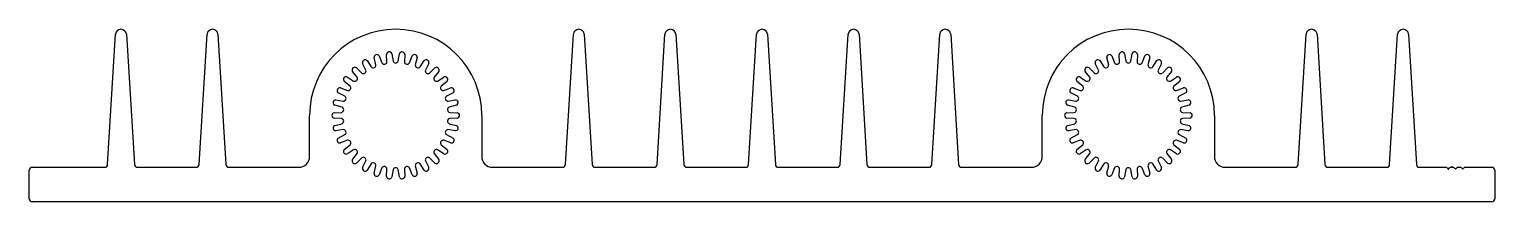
# Model space of a CAD drawing. Header units: inches. Extents: x -103 to 100, y -1 to 23.
import ezdxf

# ---------------------------------------------------------------- set-up
doc = ezdxf.new("R2010")
doc.units = ezdxf.units.IN
doc.header["$MEASUREMENT"] = 0

msp = doc.modelspace()

# ---------------------------------------------------------------- linework, layer by layer
at = {"color": 7}
for p, q in [((-92.42, 4.38), (-91.34, 22.44)), ((-89.82, 22.44), (-88.71, 4.38)), ((-79.74, 4.38), (-78.64, 22.44)), ((-77.12, 22.44), (-76.03, 4.38)), ((-28.94, 4.38), (-27.84, 22.44)), ((-26.32, 22.44), (-25.23, 4.38)), ((-16.24, 4.38), (-15.14, 22.44)), ((-13.62, 22.44), (-12.53, 4.38)), ((-3.54, 4.38), (-2.44, 22.44)), ((-0.92, 22.44), (0.17, 4.38)), ((9.16, 4.38), (10.26, 22.44)), ((11.78, 22.44), (12.87, 4.38)), ((21.86, 4.38), (22.96, 22.44)), ((24.48, 22.44), (25.57, 4.38)), ((72.66, 4.38), (73.76, 22.44)), ((75.28, 22.44), (76.37, 4.38)), ((85.34, 4.38), (86.46, 22.44)), ((87.98, 22.44), (89.06, 4.38)), ((-56.61, 17.48), (-57.08, 18.4)), ((-56.44, 18.78), (-55.87, 17.9)), ((-55.21, 18.2), (-55.48, 19.2)), ((-54.77, 19.43), (-54.4, 18.46)), ((-53.69, 18.61), (-53.75, 19.65)), ((-53.01, 19.73), (-52.84, 18.7)), ((-52.84, 18.7), (-52.84, 18.7)), ((-52.12, 18.7), (-51.96, 19.73)), ((-52.12, 18.7), (-52.12, 18.7)), ((-51.22, 19.65), (-51.27, 18.61)), ((-50.57, 18.46), (-50.2, 19.43)), ((-49.49, 19.2), (-49.76, 18.2)), ((-49.1, 17.9), (-48.53, 18.78)), ((-47.89, 18.4), (-48.36, 17.48)), ((44.99, 17.48), (44.52, 18.4)), ((45.16, 18.78), (45.73, 17.9)), ((46.39, 18.2), (46.12, 19.2)), ((46.83, 19.43), (47.2, 18.46)), ((47.91, 18.61), (47.85, 19.65)), ((48.59, 19.73), (48.76, 18.7)), ((48.76, 18.7), (48.76, 18.7)), ((49.48, 18.7), (49.64, 19.73)), ((49.48, 18.7), (49.48, 18.7)), ((50.38, 19.65), (50.33, 18.61)), ((51.03, 18.46), (51.4, 19.43)), ((52.11, 19.2), (51.84, 18.2)), ((52.5, 17.9), (53.07, 18.78)), ((53.71, 18.4), (53.24, 17.48)), ((-59.18, 16.51), (-58.31, 15.94)), ((-57.82, 16.48), (-58.48, 17.29)), ((-57.93, 17.79), (-57.19, 17.05)), ((-47.77, 17.05), (-47.04, 17.79)), ((-46.49, 17.29), (-47.14, 16.48)), ((-46.66, 15.94), (-45.79, 16.51)), ((42.42, 16.51), (43.29, 15.94)), ((43.78, 16.48), (43.12, 17.29)), ((43.67, 17.79), (44.41, 17.05)), ((53.83, 17.05), (54.56, 17.79)), ((55.11, 17.29), (54.46, 16.48)), ((54.94, 15.94), (55.81, 16.51)), ((-59.52, 13.85), (-60.44, 14.32)), ((-60.14, 15), (-59.17, 14.63)), ((-58.81, 15.26), (-59.62, 15.91)), ((-45.35, 15.91), (-46.16, 15.26)), ((-45.8, 14.63), (-44.82, 15)), ((-44.52, 14.32), (-45.45, 13.85)), ((42.08, 13.85), (41.16, 14.32)), ((41.46, 15), (42.43, 14.63)), ((42.79, 15.26), (41.98, 15.91)), ((56.25, 15.91), (55.44, 15.26)), ((55.8, 14.63), (56.78, 15)), ((57.08, 14.32), (56.15, 13.85)), ((-59.92, 12.33), (-60.92, 12.6)), ((-60.77, 13.33), (-59.74, 13.16)), ((-45.23, 13.16), (-44.2, 13.33)), ((-44.04, 12.6), (-45.05, 12.33)), ((41.68, 12.33), (40.68, 12.6)), ((40.83, 13.33), (41.86, 13.16)), ((56.37, 13.16), (57.4, 13.33)), ((57.56, 12.6), (56.55, 12.33)), ((-64.42, 5.5), (-64.42, 11.19)), ((-61.03, 11.56), (-59.99, 11.61)), ((-59.99, 10.76), (-61.03, 10.81)), ((-44.97, 11.61), (-43.93, 11.56)), ((-43.93, 10.81), (-44.97, 10.76)), ((-40.55, 11.19), (-40.55, 5.5)), ((37.18, 5.5), (37.18, 11.19)), ((40.57, 11.56), (41.61, 11.61)), ((41.61, 10.76), (40.57, 10.81)), ((56.63, 11.61), (57.67, 11.56)), ((57.67, 10.81), (56.63, 10.76)), ((61.05, 11.19), (61.05, 5.5)), ((-60.92, 9.77), (-59.92, 10.04)), ((-59.74, 9.21), (-60.77, 9.05)), ((-60.44, 8.05), (-59.52, 8.52)), ((-45.45, 8.52), (-44.52, 8.05)), ((-44.2, 9.05), (-45.23, 9.21)), ((-45.05, 10.04), (-44.04, 9.77)), ((40.68, 9.77), (41.68, 10.04)), ((41.86, 9.21), (40.83, 9.05)), ((41.16, 8.05), (42.08, 8.52)), ((56.15, 8.52), (57.08, 8.05)), ((57.4, 9.05), (56.37, 9.21)), ((56.55, 10.04), (57.56, 9.77)), ((-59.17, 7.74), (-60.14, 7.37)), ((-59.62, 6.46), (-58.81, 7.12)), ((-58.31, 6.43), (-59.18, 5.86)), ((-45.79, 5.86), (-46.66, 6.43)), ((-46.16, 7.12), (-45.35, 6.46)), ((-44.82, 7.37), (-45.8, 7.74)), ((42.43, 7.74), (41.46, 7.37)), ((41.98, 6.46), (42.79, 7.12)), ((43.29, 6.43), (42.42, 5.86)), ((55.81, 5.86), (54.94, 6.43)), ((55.44, 7.12), (56.25, 6.46)), ((56.78, 7.37), (55.8, 7.74)), ((-58.48, 5.08), (-57.82, 5.89)), ((-57.19, 5.32), (-57.93, 4.58)), ((-57.08, 3.97), (-56.61, 4.9)), ((-55.87, 4.47), (-56.44, 3.6)), ((-55.48, 3.17), (-55.21, 4.18)), ((-49.76, 4.18), (-49.49, 3.17)), ((-48.53, 3.6), (-49.1, 4.47)), ((-48.36, 4.9), (-47.89, 3.97)), ((-47.04, 4.58), (-47.77, 5.32)), ((-47.14, 5.89), (-46.49, 5.08)), ((43.12, 5.08), (43.78, 5.89)), ((44.41, 5.32), (43.67, 4.58)), ((44.52, 3.97), (44.99, 4.9)), ((45.73, 4.47), (45.16, 3.6)), ((46.12, 3.17), (46.39, 4.18)), ((51.84, 4.18), (52.11, 3.17)), ((53.07, 3.6), (52.5, 4.47)), ((53.24, 4.9), (53.71, 3.97)), ((54.56, 4.58), (53.83, 5.32)), ((54.46, 5.89), (55.11, 5.08)), ((-103.28, -0.37), (-103.28, 3.59)), ((-102.87, 4), (-92.83, 4)), ((-88.3, 4), (-80.15, 4)), ((-75.62, 4), (-65.92, 4)), ((-54.4, 3.91), (-54.77, 2.94)), ((-53.75, 2.72), (-53.69, 3.76)), ((-52.84, 3.67), (-53.01, 2.65)), ((-52.84, 3.67), (-52.84, 3.67)), ((-51.96, 2.65), (-52.12, 3.67)), ((-52.12, 3.67), (-52.12, 3.67)), ((-51.27, 3.76), (-51.22, 2.72)), ((-50.2, 2.94), (-50.57, 3.91)), ((-39.05, 4), (-29.35, 4)), ((-24.82, 4), (-16.65, 4)), ((-12.12, 4), (-3.95, 4)), ((0.58, 4), (8.75, 4)), ((13.28, 4), (21.45, 4)), ((25.98, 4), (35.68, 4)), ((47.2, 3.91), (46.83, 2.94)), ((47.85, 2.72), (47.91, 3.76)), ((48.76, 3.67), (48.59, 2.65)), ((48.76, 3.67), (48.76, 3.67)), ((49.64, 2.65), (49.48, 3.67)), ((49.48, 3.67), (49.48, 3.67)), ((50.33, 3.76), (50.38, 2.72)), ((51.4, 2.94), (51.03, 3.91)), ((62.55, 4), (72.25, 4)), ((76.78, 4), (84.94, 4)), ((89.47, 4), (93.13, 4)), ((93.13, 4), (93.13, 4)), ((93.31, 3.93), (93.48, 3.75)), ((93.49, 3.75), (93.66, 3.93)), ((93.84, 4), (94.13, 4)), ((94.13, 4), (93.84, 4)), ((93.84, 4), (94.13, 4)), ((94.13, 4), (93.84, 4)), ((93.84, 4), (94.13, 4)), ((94.13, 4), (94.13, 4)), ((94.31, 3.93), (94.48, 3.75)), ((94.49, 3.75), (94.66, 3.93)), ((94.84, 4), (95.13, 4)), ((95.31, 3.93), (95.48, 3.75)), ((95.49, 3.75), (95.66, 3.93)), ((95.84, 4), (95.84, 4)), ((95.84, 4), (95.84, 4)), ((95.84, 4), (99.51, 4)), ((99.92, 3.59), (99.92, -0.37)), ((99.51, -0.78), (-102.87, -0.78))]:
    msp.add_line(p, q, dxfattribs=at)
for centre, radius, start, end in [((-90.58, 22.36), 0.762, 5.66, 174.4348), ((-77.88, 22.36), 0.762, 5.6126, 174.3874), ((-52.48, 11.19), 11.94, 0, 180), ((-27.08, 22.36), 0.762, 5.6126, 174.3874), ((-14.38, 22.36), 0.762, 5.6126, 174.3874), ((-1.68, 22.36), 0.762, 5.6126, 174.3874), ((11.02, 22.36), 0.762, 5.6126, 174.3874), ((23.72, 22.36), 0.762, 5.6126, 174.3874), ((49.12, 11.19), 11.94, 360, 180), ((74.52, 22.36), 0.762, 5.6126, 174.3874), ((87.22, 22.36), 0.762, 5.5652, 174.34), ((-56.72, 18.52), 0.38, 41.9524, 198.0476), ((-55.1, 19.24), 0.38, 29.9524, 186.0476), ((-54.07, 18.65), 0.38, 209.9524, 354.0476), ((-53.37, 19.61), 0.38, 17.9524, 174.0476), ((-52.48, 18.82), 0.38, 197.9524, 342.0476), ((-51.6, 19.61), 0.38, 5.9524, 162.0476), ((-50.9, 18.65), 0.38, 185.9524, 330.0476), ((-49.87, 19.24), 0.38, 353.9524, 150.0476), ((-48.25, 18.52), 0.38, 341.9524, 138.0476), ((44.88, 18.52), 0.38, 41.9524, 198.0476), ((46.5, 19.24), 0.38, 29.9524, 186.0476), ((47.53, 18.65), 0.38, 209.9524, 354.0476), ((48.23, 19.61), 0.38, 17.9524, 174.0476), ((49.12, 18.82), 0.38, 197.9524, 342.0476), ((50, 19.61), 0.38, 5.9524, 162.0476), ((50.7, 18.65), 0.38, 185.9524, 330.0476), ((51.73, 19.24), 0.38, 353.9524, 150.0476), ((53.35, 18.52), 0.38, 341.9524, 138.0476), ((-59.34, 16.17), 0.38, 65.9524, 222.0476), ((-58.15, 17.48), 0.38, 53.9524, 210.0476), ((-58.15, 16.29), 0.38, 245.9524, 30.0476), ((-56.97, 17.36), 0.38, 233.9524, 18.0476), ((-55.59, 18.16), 0.38, 221.9524, 6.0476), ((-49.38, 18.16), 0.38, 173.9524, 318.0476), ((-48, 17.36), 0.38, 161.9524, 306.0476), ((-46.81, 16.29), 0.38, 149.9524, 294.0476), ((-46.82, 17.48), 0.38, 329.9524, 126.0476), ((-45.63, 16.17), 0.38, 317.9524, 114.0476), ((42.26, 16.17), 0.38, 65.9524, 222.0476), ((43.45, 17.48), 0.38, 53.9524, 210.0476), ((43.45, 16.29), 0.38, 245.9524, 30.0476), ((44.63, 17.36), 0.38, 233.9524, 18.0476), ((46.01, 18.16), 0.38, 221.9524, 6.0476), ((52.22, 18.16), 0.38, 173.9524, 318.0476), ((53.6, 17.36), 0.38, 161.9524, 306.0476), ((54.79, 16.29), 0.38, 149.9524, 294.0476), ((54.78, 17.48), 0.38, 329.9524, 126.0476), ((55.97, 16.17), 0.38, 317.9524, 114.0476), ((-60.22, 14.63), 0.38, 77.9524, 234.0476), ((-59.09, 15), 0.38, 257.9524, 42.0476), ((-45.88, 15), 0.38, 137.9524, 282.0476), ((-44.75, 14.63), 0.38, 305.9524, 102.0476), ((41.38, 14.63), 0.38, 77.9524, 234.0476), ((42.51, 15), 0.38, 257.9524, 42.0476), ((55.72, 15), 0.38, 137.9524, 282.0476), ((56.85, 14.63), 0.38, 305.9524, 102.0476), ((-60.77, 12.95), 0.38, 89.9524, 246.0476), ((-60.07, 11.98), 0.38, 281.9524, 66.0476), ((-59.74, 13.54), 0.38, 269.9524, 54.0476), ((-45.23, 13.54), 0.38, 125.9524, 270.0476), ((-44.9, 11.98), 0.38, 113.9524, 258.0476), ((-44.2, 12.95), 0.38, 293.9524, 90.0476), ((40.83, 12.95), 0.38, 89.9524, 246.0476), ((41.53, 11.98), 0.38, 281.9524, 66.0476), ((41.86, 13.54), 0.38, 269.9524, 54.0476), ((56.37, 13.54), 0.38, 125.9524, 270.0476), ((56.7, 11.98), 0.38, 113.9524, 258.0476), ((57.4, 12.95), 0.38, 293.9524, 90.0476), ((-60.95, 11.19), 0.38, 101.9524, 180), ((-60.95, 11.19), 0.38, 180, 258.0476), ((-60.07, 10.39), 0.38, 293.9524, 78.0476), ((-44.9, 10.39), 0.38, 101.9524, 246.0476), ((-44.01, 11.19), 0.38, 0, 78.0476), ((-44.01, 11.19), 0.38, 281.9524, 360), ((40.65, 11.19), 0.38, 101.9524, 180), ((40.65, 11.19), 0.38, 180, 258.0476), ((41.53, 10.39), 0.38, 293.9524, 78.0476), ((56.7, 10.39), 0.38, 101.9524, 246.0476), ((57.59, 11.19), 0.38, 0, 78.0476), ((57.59, 11.19), 0.38, 281.9524, 360), ((-60.77, 9.43), 0.38, 113.9524, 270.0476), ((-59.74, 8.83), 0.38, 305.9524, 90.0476), ((-45.23, 8.83), 0.38, 89.9524, 234.0476), ((-44.2, 9.43), 0.38, 269.9524, 66.0476), ((40.83, 9.43), 0.38, 113.9524, 270.0476), ((41.86, 8.83), 0.38, 305.9524, 90.0476), ((56.37, 8.83), 0.38, 89.9524, 234.0476), ((57.4, 9.43), 0.38, 269.9524, 66.0476), ((-60.22, 7.74), 0.38, 125.9524, 282.0476), ((-59.34, 6.21), 0.38, 137.9524, 294.0476), ((-59.09, 7.37), 0.38, 317.9524, 102.0476), ((-58.15, 6.08), 0.38, 329.9524, 114.0476), ((-46.81, 6.08), 0.38, 65.9524, 210.0476), ((-45.88, 7.37), 0.38, 77.9524, 222.0476), ((-45.63, 6.21), 0.38, 245.9524, 42.0476), ((-44.75, 7.74), 0.38, 257.9524, 54.0476), ((41.38, 7.74), 0.38, 125.9524, 282.0476), ((42.26, 6.21), 0.38, 137.9524, 294.0476), ((42.51, 7.37), 0.38, 317.9524, 102.0476), ((43.45, 6.08), 0.38, 329.9524, 114.0476), ((54.79, 6.08), 0.38, 65.9524, 210.0476), ((55.72, 7.37), 0.38, 77.9524, 222.0476), ((55.97, 6.21), 0.38, 245.9524, 42.0476), ((56.85, 7.74), 0.38, 257.9524, 54.0476), ((-92.83, 4.41), 0.41, 270, 356.5697), ((-88.3, 4.41), 0.41, 183.5294, 270), ((-80.15, 4.41), 0.41, 270, 356.5201), ((-75.62, 4.41), 0.41, 183.4799, 270), ((-65.92, 5.5), 1.5, 270, 0), ((-58.15, 4.89), 0.38, 149.9524, 306.0476), ((-56.97, 5.01), 0.38, 341.9524, 126.0476), ((-55.59, 4.22), 0.38, 353.9524, 138.0476), ((-54.07, 3.72), 0.38, 5.9524, 150.0476), ((-50.9, 3.72), 0.38, 29.9524, 174.0476), ((-49.38, 4.22), 0.38, 41.9524, 186.0476), ((-48, 5.01), 0.38, 53.9524, 198.0476), ((-46.82, 4.89), 0.38, 233.9524, 30.0476), ((-39.05, 5.5), 1.5, 180, 270), ((-29.35, 4.41), 0.41, 270, 356.5201), ((-24.82, 4.41), 0.41, 183.4799, 270), ((-16.65, 4.41), 0.41, 270, 356.5201), ((-12.12, 4.41), 0.41, 183.4799, 270), ((-3.95, 4.41), 0.41, 270, 356.5201), ((0.58, 4.41), 0.41, 183.4799, 270), ((8.75, 4.41), 0.41, 270, 356.5201), ((13.28, 4.41), 0.41, 183.4799, 270), ((21.45, 4.41), 0.41, 270, 356.5201), ((25.98, 4.41), 0.41, 183.4799, 270), ((35.68, 5.5), 1.5, 270, 360), ((43.45, 4.89), 0.38, 149.9524, 306.0476), ((44.63, 5.01), 0.38, 341.9524, 126.0476), ((46.01, 4.22), 0.38, 353.9524, 138.0476), ((47.53, 3.72), 0.38, 5.9524, 150.0476), ((50.7, 3.72), 0.38, 29.9524, 174.0476), ((52.22, 4.22), 0.38, 41.9524, 186.0476), ((53.6, 5.01), 0.38, 53.9524, 198.0476), ((54.78, 4.89), 0.38, 233.9524, 30.0476), ((62.55, 5.5), 1.5, 180, 270), ((72.25, 4.41), 0.41, 270, 356.5201), ((76.78, 4.41), 0.41, 183.4799, 270), ((84.94, 4.41), 0.41, 270, 356.4706), ((89.47, 4.41), 0.41, 183.4303, 270), ((-102.87, 3.59), 0.41, 90, 180), ((-56.72, 3.85), 0.38, 161.9524, 318.0476), ((-55.1, 3.13), 0.38, 173.9524, 330.0476), ((-53.37, 2.76), 0.38, 185.9524, 342.0476), ((-52.48, 3.56), 0.38, 17.9524, 162.0476), ((-51.6, 2.76), 0.38, 197.9524, 354.0476), ((-49.87, 3.13), 0.38, 209.9524, 6.0476), ((-48.25, 3.85), 0.38, 221.9524, 18.0476), ((44.88, 3.85), 0.38, 161.9524, 318.0476), ((46.5, 3.13), 0.38, 173.9524, 330.0476), ((48.23, 2.76), 0.38, 185.9524, 342.0476), ((49.12, 3.56), 0.38, 17.9524, 162.0476), ((50, 2.76), 0.38, 197.9524, 354.0476), ((51.73, 3.13), 0.38, 209.9524, 6.0476), ((53.35, 3.85), 0.38, 221.9524, 18.0476), ((93.13, 3.75), 0.25, 45, 90), ((93.49, 3.76), 0.008, 225, 315), ((93.84, 3.75), 0.25, 90, 135), ((94.13, 3.75), 0.25, 45, 90), ((94.49, 3.76), 0.008, 225, 315), ((94.84, 3.75), 0.25, 90, 135), ((95.13, 3.75), 0.25, 45, 90), ((95.49, 3.76), 0.008, 225, 315), ((95.84, 3.75), 0.25, 90, 135), ((99.51, 3.59), 0.41, 0, 90), ((-102.87, -0.37), 0.41, 180, 270), ((99.51, -0.37), 0.41, 270, 360)]:
    msp.add_arc(centre, radius, start, end, dxfattribs=at)

doc.saveas('drawing.dxf')
